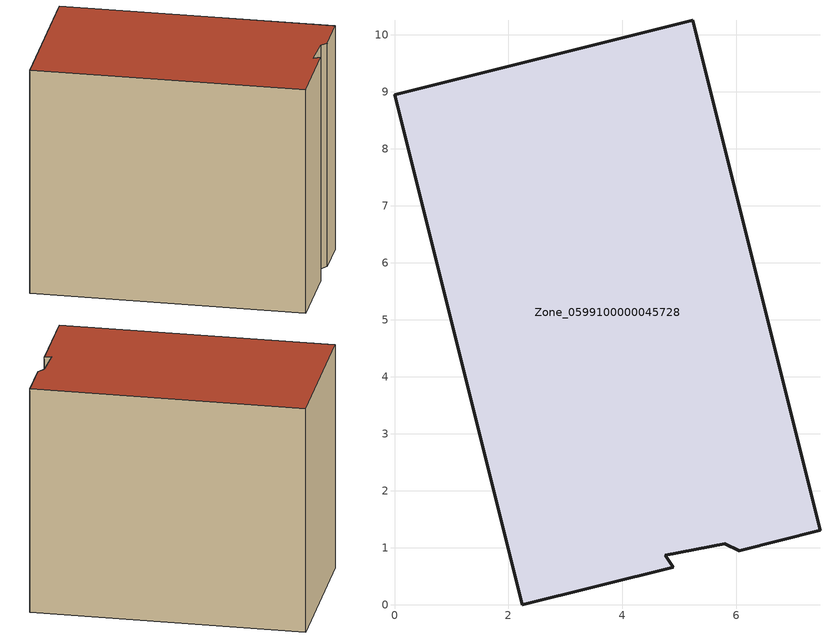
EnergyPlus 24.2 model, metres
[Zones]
Zone_0599100000045728
 floor ground (C_G): 4.89,0.66 2.24,0 0,8.95 5.24,10.26 7.47,1.3 6.05,0.95 5.79,1.07 4.75,0.86 z0
 wall outside (C_F): 6.05,0.95 7.47,1.3 5.24,10.26 0,8.95 2.24,0 4.89,0.66 4.75,0.86 5.79,1.07 6.05,0.95 z0:8
 roof outside (C_R): 2.24,0 4.89,0.66 4.75,0.86 5.79,1.07 6.05,0.95 7.47,1.3 5.24,10.26 0,8.95 z8
[BUILDING]
Pand.0599100000045728: North Axis=0; Terrain=City; Loads Convergence Tolerance Value=0.04; Temperature Convergence Tolerance Value=0.4; Solar Distribution=FullExterior; Maximum Number of Warmup Days=25; Minimum Number of Warmup Days=1
[Site:Location]
Rotterdam.The.Hague.AP_ZH_NLD Design_Conditions: Latitude=51.96; Longitude=4.45; Time Zone=1; Elevation=-4.5
[SITE:GROUNDTEMPERATURE:BUILDINGSURFACE]
18, 18, 18, 18, 18, 18, 18, 18, 18, 18, 18, 18
[MATERIAL] Thermal Absorptance=0.9; Solar Absorptance=0.7; Visible Absorptance=0.7
Name | Roughness | Thickness | Conductivity | Density | Specific Heat
G.TI.1975-1991 | MediumSmooth | 0.15 | 0.288461 | 540 | 1210
F.TI.1975-1991 | Rough | 0.3 | 0.230769 | 1920 | 840
R.TI.1975-1991 | MediumRough | 0.2 | 0.153846 | 1500 | 1000
[CONSTRUCTION]
C_G: G.TI.1975-1991
C_F: F.TI.1975-1991
C_R: R.TI.1975-1991
[ZONE]
Zone_0599100000045728: Type=1; Multiplier=1; Ceiling Height=Autocalculate; Volume=Autocalculate; Floor Area=autocalculate; Part of Total Floor Area=Yes
[ZONEINFILTRATION:DESIGNFLOWRATE]
Infil_Zone_0599100000045728: Zone or ZoneList or Space or SpaceList=Zone_0599100000045728; Schedule=AlwaysOn; Design Flow Rate Calculation Method=Flow/Area; Flow Rate per Floor Area=0.003; Constant Term Coefficient=1; Temperature Term Coefficient=0; Velocity Term Coefficient=0; Velocity Squared Term Coefficient=0
[HVACTEMPLATE:ZONE:IDEALLOADSAIRSYSTEM]
Zone_0599100000045728: Maximum Heating Supply Air Temperature=50; Minimum Cooling Supply Air Temperature=13; Maximum Heating Supply Air Humidity Ratio=0.0156; Minimum Cooling Supply Air Humidity Ratio=0.0077; Heating Limit=NoLimit; Cooling Limit=NoLimit; Dehumidification Control Type=ConstantSensibleHeatRatio; Cooling Sensible Heat Ratio=0.7; Dehumidification Setpoint=60; Humidification Control Type=None; Humidification Setpoint=30; Outdoor Air Method=None; Outdoor Air Flow Rate per Person=0.00944; Outdoor Air Flow Rate per Zone Floor Area=0; Outdoor Air Flow Rate per Zone=0; Demand Controlled Ventilation Type=None; Outdoor Air Economizer Type=NoEconomizer; Heat Recovery Type=None; Sensible Heat Recovery Effectiveness=0.7; Latent Heat Recovery Effectiveness=0.65
[ZONECONTROL:THERMOSTAT]
ThermostatControl_Zone_0599100000045728: Zone or ZoneList=Zone_0599100000045728; Control Type Schedule=DualSetpointControlType; Control 1=Thermostat_Zone_0599100000045728; Temperature Difference Between Cutout And Setpoint=0
[THERMOSTATSETPOINT:DUALSETPOINT]
Thermostat_Zone_0599100000045728: Heating Setpoint Temperature Schedule=HeatingSetpoint_Zone_0599100000045728; Cooling Setpoint Temperature Schedule=CoolingSetpoint_Zone_0599100000045728
[SCHEDULE:COMPACT]
HeatingSetpoint_Zone_0599100000045728: Through: 12/31, For: AllDays, Until: 24:00, 21
CoolingSetpoint_Zone_0599100000045728: Through: 12/31, For: AllDays, Until: 24:00, 24
DualSetpointControlType: Through: 12/31, For: AllDays, Until: 24:00, 4
AlwaysOn: Through: 12/31, For: AllDays, Until: 24:00, 1
